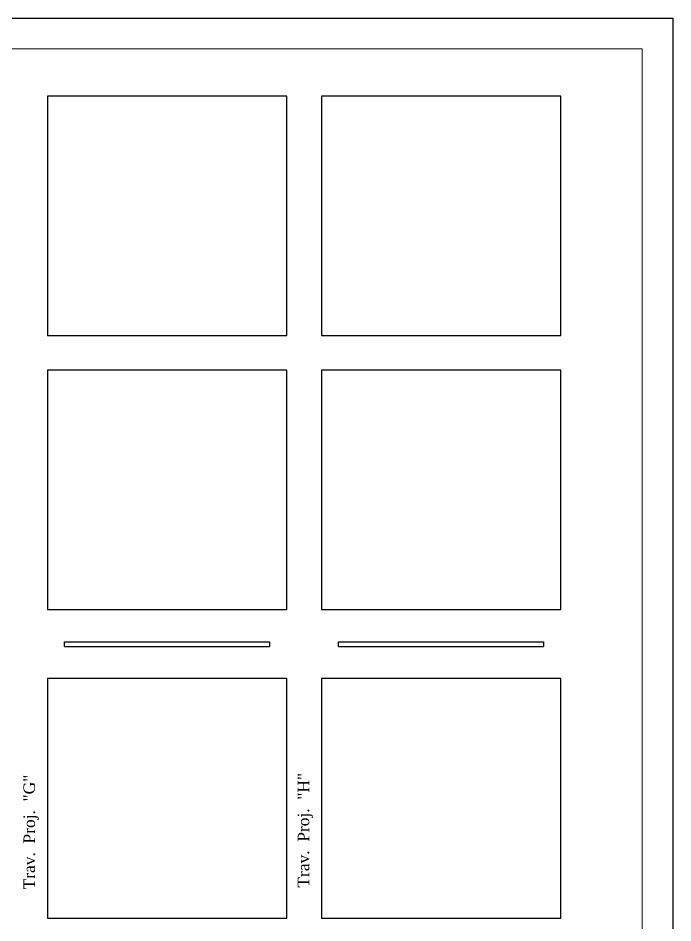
# Model space of a CAD drawing. Header units: millimetres. Extents: x 2755 to 4482, y 876 to 1558.
# Drawn here: x 4268.8 to 4482.1, y 1240.6 to 1535.4 of the extents above; entities that cross this region are included whole.
import ezdxf

# ---------------------------------------------------------------- set-up
doc = ezdxf.new("R2010")
doc.units = ezdxf.units.MM
doc.layers.add('PV BL', color=6, linetype='Continuous', lineweight=15)
doc.layers.add('rua', color=5, linetype='Continuous', lineweight=25)
doc.layers.add('texto', color=3, linetype='Continuous')

msp = doc.modelspace()

# ---------------------------------------------------------------- linework, layer by layer
at = {"layer": 'PV BL'}
msp.add_lwpolyline([(3696.8767, 1525.3941), (4472.0852, 1525.3941), (4472.0852, 972.0226), (3696.8767, 972.0226)], close=True, dxfattribs=at)
at = {"layer": 'rua'}
for p, q in [((4283.9491, 1332.2205), (4350.6991, 1332.2205)), ((4283.9491, 1330.7205), (4283.9491, 1332.2205)), ((4283.9491, 1330.7205), (4350.6991, 1330.7205)), ((4350.6991, 1332.2205), (4350.6991, 1330.7205)), ((4373.1991, 1332.2205), (4439.9491, 1332.2205)), ((4373.1991, 1330.7205), (4373.1991, 1332.2205)), ((4373.1991, 1330.7205), (4439.9491, 1330.7205)), ((4439.9491, 1332.2205), (4439.9491, 1330.7205))]:
    msp.add_line(p, q, dxfattribs=at)
for points in [[(3671.8767, 1535.3941), (4482.0852, 1535.3941), (4482.0852, 962.0226), (3671.8767, 962.0226)], [(4278.3241, 1431.9705), (4356.3241, 1431.9705), (4356.3241, 1509.9705), (4278.3241, 1509.9705)], [(4367.5741, 1431.9705), (4445.5741, 1431.9705), (4445.5741, 1509.9705), (4367.5741, 1509.9705)], [(4278.3241, 1342.7205), (4356.3241, 1342.7205), (4356.3241, 1420.7205), (4278.3241, 1420.7205)], [(4367.5741, 1342.7205), (4445.5741, 1342.7205), (4445.5741, 1420.7205), (4367.5741, 1420.7205)], [(4278.3241, 1242.2205), (4356.3241, 1242.2205), (4356.3241, 1320.2205), (4278.3241, 1320.2205)], [(4367.5741, 1242.2205), (4445.5741, 1242.2205), (4445.5741, 1320.2205), (4367.5741, 1320.2205)]]:
    msp.add_lwpolyline(points, close=True, dxfattribs=at)

# ---------------------------------------------------------------- texts
at = {"layer": 'texto', "char_height": 3.75, "width": 57.892101, "attachment_point": 1, "rotation": 90}
for s, insert in [('{\\fTimes New Roman|b0|i0|c0|p18;Trav.  Proj.  "G"}', (4270.5293, 1251.5658)), ('{\\fTimes New Roman|b0|i0|c0|p18;Trav.  Proj.  "H"}', (4359.8544, 1252.144))]:
    msp.add_mtext(s, dxfattribs=dict(at, insert=insert))

doc.saveas('drawing.dxf')
